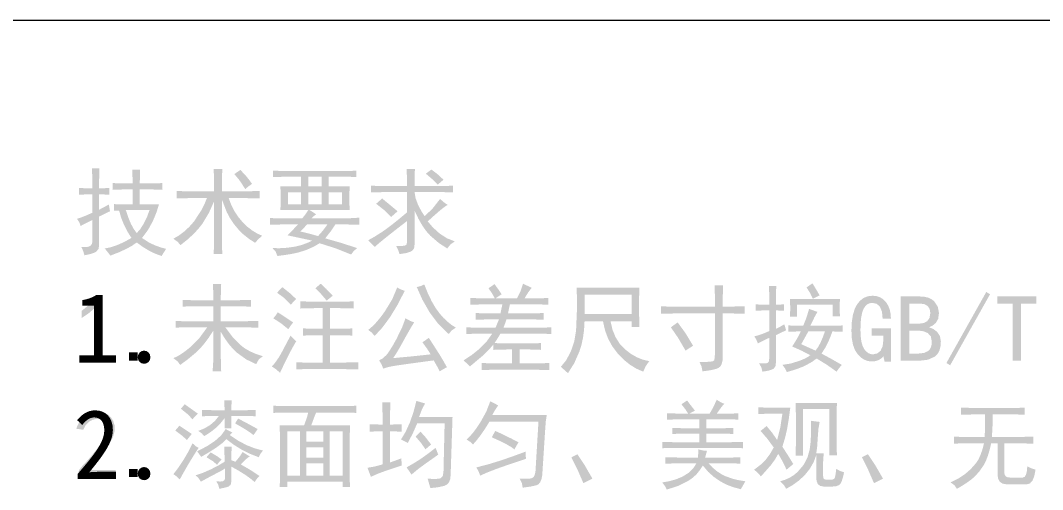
# Model space of a CAD drawing. Header units: millimetres. Extents: x 3 to 592, y 5 to 207.
# Drawn here: x 233.2 to 263.91, y 190.72 to 204.82 of the extents above; entities that cross this region are included whole.
import ezdxf

# ---------------------------------------------------------------- set-up
doc = ezdxf.new("R2010")
doc.units = ezdxf.units.MM

msp = doc.modelspace()

# ---------------------------------------------------------------- hatches: boundary and pattern name
h = msp.add_hatch(color=7)
h.paths.add_polyline_path([(236.017007, 199.300042), (236.274149, 199.291636), (236.570979, 199.289017), (236.570979, 199.741014), (236.311356, 199.741014), (236.124632, 199.73812), (235.971808, 199.729438), (235.971808, 199.932837), (236.288756, 199.921812), (236.570979, 199.921812), (236.568154, 200.110673), (236.559954, 200.339634), (236.796977, 200.339634), (236.785953, 199.921812), (237.181174, 199.921812), (237.463947, 199.932837), (237.463947, 199.729438), (237.181174, 199.741014), (236.785953, 199.741014), (236.785953, 199.289017), (237.361973, 199.289017), (237.288523, 199.051581), (237.181174, 198.791821), (237.037307, 198.52896), (236.853752, 198.283049), (237.037169, 198.161507), (237.226374, 198.068076), (237.409928, 198.000621), (237.576946, 197.955076), (237.441348, 197.740654), (237.254589, 197.808556), (237.068037, 197.89899), (236.881692, 198.011955), (236.695553, 198.147451), (236.556836, 198.050729), (236.378742, 197.952458), (236.161167, 197.85274), (235.904008, 197.751678), (235.838758, 197.839321), (235.734234, 197.966652), (235.912345, 198.003514), (236.107407, 198.068076), (236.316593, 198.161507), (236.537354, 198.283049), (236.416337, 198.474459), (236.313768, 198.67579), (236.229699, 198.887044), (236.164182, 199.108219), (236.017007, 199.108219)])
h.paths.add_polyline_path([(235.858808, 199.289017), (235.87252, 199.19848), (235.892433, 199.085619), (235.565011, 198.92742), (235.565011, 198.079651), (235.550541, 197.961002), (235.485636, 197.876253), (235.428981, 197.843791), (235.349899, 197.814172), (235.248286, 197.787343), (235.124039, 197.763253), (235.090001, 197.881971), (235.033639, 198.011852), (235.135554, 198.009983), (235.215609, 198.015917), (235.273857, 198.029602), (235.310349, 198.050988), (235.348797, 198.106385), (235.361612, 198.17005), (235.361612, 198.825445), (235.011039, 198.644647), (234.965909, 198.760402), (234.89804, 198.859621), (234.969233, 198.879266), (235.070295, 198.915914), (235.201123, 198.969614), (235.361612, 199.040419), (235.361612, 199.593839), (235.143676, 199.591014), (234.96584, 199.582815), (234.96584, 199.786214), (235.143676, 199.777532), (235.361612, 199.774638), (235.360889, 199.964609), (235.358718, 200.12776), (235.355101, 200.264143), (235.350037, 200.373809), (235.576035, 200.373809), (235.571057, 200.272515), (235.567629, 200.138922), (235.565648, 199.972981), (235.565011, 199.774638), (235.703159, 199.777532), (235.869833, 199.786214), (235.869833, 199.582815), (235.703159, 199.591014), (235.565011, 199.593839), (235.565011, 199.130819)])
h.paths.add_polyline_path([(236.36758, 199.119243), (236.443243, 198.893917), (236.523092, 198.70404), (236.607178, 198.54951), (236.695553, 198.430224), (236.798355, 198.54591), (236.904464, 198.712446), (237.002029, 198.910057), (237.07975, 199.119243)])
h = msp.add_hatch(color=7)
h.paths.add_polyline_path([(239.017665, 199.684239), (239.017665, 199.899213), (239.014771, 200.147742), (239.00609, 200.351209), (239.266263, 200.351209), (239.257582, 200.136373), (239.254688, 199.899213), (239.254688, 199.684239), (239.966858, 199.684239), (240.384679, 199.695814), (240.384679, 199.469816), (239.977882, 199.48084), (239.458086, 199.48084), (239.535808, 199.274548), (239.633373, 199.085619), (239.747888, 198.913157), (239.876459, 198.757646), (240.01757, 198.620669), (240.170256, 198.503536), (240.322736, 198.411483), (240.464054, 198.350849), (240.342511, 198.240537), (240.24908, 198.136426), (240.059738, 198.261828), (239.898507, 198.390536), (239.754502, 198.533163), (239.616285, 198.701422), (239.493226, 198.883323), (239.395799, 199.068531), (239.254688, 199.435641), (239.254688, 198.19265), (239.257582, 198.00882), (239.266263, 197.796878), (239.00609, 197.796878), (239.014771, 198.00882), (239.017665, 198.19265), (239.017665, 199.379417), (238.858915, 199.028844), (238.661029, 198.700871), (238.542104, 198.552456), (238.400855, 198.401561), (238.227291, 198.242122), (238.011146, 198.068627), (237.923572, 198.167019), (237.796723, 198.26045), (237.956231, 198.353881), (238.118633, 198.475424), (238.2738, 198.618051), (238.412431, 198.774734), (238.643941, 199.124755), (238.734409, 199.307139), (238.80214, 199.48084), (238.327544, 199.48084), (238.129588, 199.478015), (237.898147, 199.469816), (237.898147, 199.695814), (238.126763, 199.687133), (238.316519, 199.684239)])
h.paths.add_polyline_path([(239.808659, 200.328609), (239.977882, 200.147811), (240.0627, 200.04308), (240.158681, 199.910237), (240.034244, 199.819769), (239.955282, 199.752038), (239.851998, 199.912786), (239.768972, 200.03426), (239.62786, 200.204035)])
h = msp.add_hatch(color=7)
h.paths.add_polyline_path([(242.910189, 200.294434), (243.090919, 200.297328), (243.294386, 200.30601), (243.294386, 200.113635), (243.090919, 200.122317), (242.910189, 200.125211), (242.458193, 200.125211), (242.458193, 199.831413), (243.090988, 199.831413), (243.079964, 199.469816), (243.090988, 199.119243), (241.892646, 199.119243), (242.003371, 199.04855), (242.085571, 198.99522), (241.997515, 198.930038), (241.938397, 198.870645), (243.000589, 198.870645), (243.384786, 198.893245), (243.384786, 198.678822), (242.989564, 198.689846), (242.661591, 198.689846), (242.528817, 198.489411), (242.356769, 198.272025), (242.850727, 198.130638), (243.316986, 197.977676), (243.215218, 197.890446), (243.136188, 197.785853), (242.683916, 197.966514), (242.186995, 198.124851), (242.007437, 198.01757), (241.78571, 197.921452), (241.548136, 197.845385), (241.322138, 197.797429), (241.111367, 197.766354), (240.920853, 197.740654), (240.867179, 197.873428), (240.77423, 197.977676), (240.994165, 197.975196), (241.225675, 197.989252), (241.451743, 198.02198), (241.655072, 198.074139), (241.827465, 198.137735), (241.960997, 198.204226), (241.226227, 198.362424), (241.542624, 198.689846), (241.068028, 198.689846), (240.694855, 198.678822), (240.694855, 198.88222), (240.901079, 198.873539), (241.068028, 198.870645), (241.666648, 198.870645), (241.768209, 199.000525), (241.847446, 199.119243), (241.011253, 199.119243), (241.022828, 199.469816), (241.011253, 199.831413), (241.633024, 199.831413), (241.633024, 200.125211), (241.192051, 200.125211), (240.785254, 200.113635), (240.785254, 200.30601), (241.181027, 200.294434)])
h.paths.add_polyline_path([(241.610424, 198.475424), (241.711279, 198.453926), (241.833528, 198.424161), (241.977068, 198.386127), (242.141795, 198.339825), (242.280288, 198.494992), (242.424569, 198.689846), (241.813822, 198.689846)])
h.paths.add_polyline_path([(242.254794, 199.289017), (242.254794, 199.650615), (241.847446, 199.650615), (241.847446, 199.289017)])
h.paths.add_polyline_path([(242.86499, 199.289017), (242.86499, 199.650615), (242.458193, 199.650615), (242.458193, 199.289017)])
h.paths.add_polyline_path([(241.633024, 199.289017), (241.633024, 199.650615), (241.237251, 199.650615), (241.237251, 199.289017)])
h.paths.add_polyline_path([(242.254794, 199.831413), (242.254794, 200.125211), (241.847446, 200.125211), (241.847446, 199.831413)])
h = msp.add_hatch(color=7)
h.paths.add_polyline_path([(243.729137, 199.854013), (244.113334, 199.842437), (244.81448, 199.842437), (244.811311, 200.13341), (244.802353, 200.351209), (245.051503, 200.351209), (245.043097, 200.13341), (245.040478, 199.842437), (245.842497, 199.842437), (246.19307, 199.854013), (246.19307, 199.650615), (246.003727, 199.658814), (245.842497, 199.661639), (245.040478, 199.661639), (245.072656, 199.475121), (245.147414, 199.277442), (245.24491, 199.090993), (245.3453, 198.938444), (245.585355, 199.170024), (245.808872, 199.45824), (245.904715, 199.367634), (246.034871, 199.277442), (245.946521, 199.220916), (245.817141, 199.119174), (245.646832, 198.972267), (245.4357, 198.780246), (245.598239, 198.593866), (245.791785, 198.418648), (246.010411, 198.274712), (246.249293, 198.181626), (246.113557, 198.082407), (246.023295, 197.966652), (245.773181, 198.129123), (245.520587, 198.345337), (245.395108, 198.484148), (245.273298, 198.657531), (245.155105, 198.865538), (245.040478, 199.108219), (245.040478, 198.102251), (245.037791, 198.024538), (245.018981, 197.960933), (244.984048, 197.911487), (244.932991, 197.876253), (244.787333, 197.828297), (244.587931, 197.796878), (244.550999, 197.915871), (244.485956, 198.046027), (244.648358, 198.041548), (244.751642, 198.051539), (244.804145, 198.089504), (244.81448, 198.17005), (244.81448, 198.791821), (244.603942, 198.628532), (244.425391, 198.489273), (244.278776, 198.374095), (244.164046, 198.283049), (243.984488, 198.135875), (243.842136, 198.011852), (243.649762, 198.21525), (243.830423, 198.315709), (244.056559, 198.458336), (244.196998, 198.556745), (244.370201, 198.688331), (244.576062, 198.853196), (244.81448, 199.051444), (244.81448, 199.661639), (244.113334, 199.661639), (243.729137, 199.650615)])
h.paths.add_polyline_path([(244.068135, 199.469816), (244.307913, 199.27193), (244.531155, 199.085619), (244.339333, 198.915845), (244.14124, 199.110837), (243.887336, 199.311617)])
h.paths.add_polyline_path([(245.548699, 200.339634), (245.729291, 200.201279), (245.910296, 200.034812), (245.741073, 199.887637), (245.58818, 200.037361), (245.379476, 200.21561)])
h = msp.add_hatch(color=7)
h.dxf.hatch_style = 2
h.paths.add_polyline_path([(238.995065, 196.410618), (238.994256, 196.568128), (238.991896, 196.70166), (238.988089, 196.811214), (238.982939, 196.89679), (239.232088, 196.89679), (239.22711, 196.815555), (239.223682, 196.707448), (239.221701, 196.572469), (239.221064, 196.410618), (239.71826, 196.410618), (240.125057, 196.422194), (240.125057, 196.218796), (239.71826, 196.22982), (239.221064, 196.22982), (239.221064, 195.777823), (239.887483, 195.777823), (240.351055, 195.789399), (240.351055, 195.586), (239.899058, 195.597025), (239.356663, 195.597025), (239.569707, 195.31308), (239.802596, 195.071717), (239.936455, 194.967425), (240.095015, 194.875277), (240.278381, 194.795222), (240.486654, 194.727207), (240.362217, 194.633845), (240.283255, 194.489633), (239.987597, 194.630606), (239.712196, 194.828631), (239.581972, 194.952852), (239.456708, 195.09976), (239.336405, 195.269301), (239.221064, 195.461426), (239.221064, 194.670432), (239.232088, 194.274659), (238.971914, 194.274659), (238.989278, 194.464071), (238.995065, 194.670432), (238.995065, 195.495601), (238.859785, 195.28837), (238.726003, 195.108166), (238.593772, 194.954936), (238.463143, 194.828631), (238.217576, 194.625094), (238.000122, 194.467033), (237.926535, 194.568733), (237.796723, 194.670432), (237.899353, 194.715606), (238.015418, 194.783362), (238.144919, 194.873753), (238.287856, 194.986829), (238.568976, 195.263402), (238.813716, 195.597025), (238.24872, 195.597025), (238.028303, 195.5942), (237.864523, 195.586), (237.864523, 195.789399), (238.050558, 195.780717), (238.27132, 195.777823), (238.995065, 195.777823), (238.995065, 196.22982), (238.519918, 196.22982), (238.274007, 196.226995), (238.078946, 196.218796), (238.078946, 196.422194), (238.268288, 196.413512), (238.497318, 196.410618)])
h = msp.add_hatch(color=7)
h.paths.add_polyline_path([(242.718366, 196.365419), (242.949808, 196.368313), (243.215563, 196.376994), (243.215563, 196.16202), (242.941057, 196.170702), (242.729391, 196.173596), (242.503393, 196.173596), (242.503393, 195.551825), (242.718366, 195.551825), (242.927208, 195.554719), (243.170363, 195.563401), (243.170363, 195.348427), (242.932996, 195.357108), (242.718366, 195.360002), (242.503393, 195.360002), (242.503393, 194.534833), (242.786166, 194.534833), (243.351162, 194.546408), (243.351162, 194.331434), (242.79719, 194.342459), (241.972572, 194.342459), (241.703579, 194.33984), (241.485849, 194.331434), (241.485849, 194.546408), (241.70041, 194.537727), (241.983596, 194.534833), (242.277394, 194.534833), (242.277394, 195.360002), (242.096596, 195.360002), (241.689248, 195.348427), (241.689248, 195.563401), (242.108171, 195.551825), (242.277394, 195.551825), (242.277394, 196.173596), (242.062971, 196.173596), (241.610424, 196.16202), (241.610424, 196.376994), (242.073996, 196.365419)])
h.paths.add_polyline_path([(241.485849, 195.179203), (241.354522, 194.948933), (241.209139, 194.66492), (241.138747, 194.521147), (241.080499, 194.400681), (241.034343, 194.303469), (241.000228, 194.22946), (240.88151, 194.334122), (240.75163, 194.421834), (240.815726, 194.488617), (240.88406, 194.575761), (240.956734, 194.683368), (241.033853, 194.811543), (241.316626, 195.348427)])
h.paths.add_polyline_path([(240.932429, 196.049021), (241.177995, 195.888135), (241.39545, 195.744199), (241.324825, 195.653662), (241.248827, 195.540801), (241.028203, 195.718568), (240.79683, 195.868223), (240.864629, 195.947253)])
h.paths.add_polyline_path([(241.068028, 196.806391), (241.307944, 196.614224), (241.485849, 196.444794), (241.395381, 196.362594), (241.32765, 196.275019), (241.127215, 196.478349), (240.909829, 196.636617)])
h.paths.add_polyline_path([(242.062971, 196.772216), (242.22117, 196.907815), (242.384812, 196.755335), (242.582768, 196.546217), (242.401969, 196.399594), (242.220895, 196.611123)])
h = msp.add_hatch(color=7)
h.paths.add_polyline_path([(245.526099, 194.783431), (245.418543, 194.952861), (245.277501, 195.145028), (245.469875, 195.280627), (245.785721, 194.788943), (245.915946, 194.570111), (246.012271, 194.399234), (245.797297, 194.274659), (245.71806, 194.42459), (245.616498, 194.602632), (245.265719, 194.555297), (244.97075, 194.514989), (244.731591, 194.481709), (244.548243, 194.455458), (244.403756, 194.432324), (244.281179, 194.40764), (244.180514, 194.381509), (244.101759, 194.354034), (244.053803, 194.472752), (243.977735, 194.602632), (244.087634, 194.664575), (244.192158, 194.760831), (244.249002, 194.832661), (244.317835, 194.935704), (244.398657, 195.06996), (244.491468, 195.235427), (244.659658, 195.574356), (244.768729, 195.868223), (244.918453, 195.786367), (245.028903, 195.744199), (244.961525, 195.635894), (244.883451, 195.503663), (244.794731, 195.347557), (244.695418, 195.167628), (244.597947, 194.99235), (244.515515, 194.851024), (244.448068, 194.7437), (244.395556, 194.670432), (244.938297, 194.721144)])
h.paths.add_polyline_path([(245.334276, 196.885215), (245.443201, 196.61474), (245.555796, 196.379613), (245.672007, 196.179831), (245.791785, 196.015397), (245.913646, 195.878231), (246.03618, 195.761011), (246.159437, 195.663636), (246.283469, 195.586), (246.15035, 195.498082), (246.068495, 195.393626), (245.754784, 195.698793), (245.491924, 196.049021), (245.277363, 196.424812), (245.108278, 196.806391), (245.226651, 196.837328)])
h.paths.add_polyline_path([(244.746129, 196.693392), (244.52833, 196.269576), (244.305157, 195.902398), (244.076127, 195.591581), (243.842136, 195.337402), (243.748636, 195.444545), (243.649762, 195.518201), (243.76985, 195.620408), (243.892779, 195.746749), (244.018499, 195.89717), (244.146958, 196.071621), (244.370132, 196.438799), (244.520131, 196.794815), (244.615974, 196.74121)])
h = msp.add_hatch(color=7)
h.dxf.hatch_style = 2
h.paths.add_polyline_path([(248.560381, 196.783791), (248.455375, 196.648123), (248.345407, 196.467394), (248.616605, 196.467394), (248.862309, 196.470012), (249.057577, 196.478418), (249.057577, 196.275019), (248.856728, 196.283701), (248.616605, 196.286595), (247.904986, 196.286595), (247.848211, 196.015397), (248.469982, 196.015397), (248.707142, 196.018015), (248.921978, 196.026421), (248.921978, 195.823023), (248.704248, 195.831705), (248.458406, 195.834598), (247.803011, 195.834598), (247.763324, 195.721255), (247.712061, 195.586), (248.74118, 195.586), (248.966902, 195.588619), (249.147977, 195.597025), (249.147977, 195.393626), (248.975308, 195.402308), (248.752204, 195.405202), (247.621661, 195.405202), (247.525681, 195.249346), (247.440863, 195.122428), (247.825611, 195.111404), (248.469982, 195.111404), (248.842603, 195.122428), (248.842603, 194.91903), (248.492582, 194.930605), (248.198784, 194.930605), (248.198784, 194.512233), (248.684404, 194.512233), (248.743626, 194.512948), (248.831166, 194.515058), (248.947024, 194.518512), (249.091201, 194.523257), (249.091201, 194.308835), (248.96046, 194.313813), (248.851009, 194.317241), (248.762849, 194.319222), (248.69598, 194.319859), (247.373063, 194.319859), (247.203496, 194.317241), (247.056666, 194.308835), (247.056666, 194.523257), (247.384639, 194.512233), (247.972786, 194.512233), (247.972786, 194.930605), (247.825611, 194.930605), (247.407239, 194.91903), (247.407239, 195.077229), (247.27288, 194.921786), (247.096353, 194.749807), (246.706644, 194.421834), (246.51427, 194.602632), (246.758458, 194.763863), (246.994378, 194.953205), (247.204805, 195.167835), (247.373063, 195.405202), (247.023042, 195.405202), (246.785399, 195.402308), (246.593645, 195.393626), (246.593645, 195.597025), (246.788224, 195.588619), (247.034066, 195.586), (247.475038, 195.586), (247.576462, 195.834598), (247.20384, 195.834598), (246.875867, 195.823023), (246.875867, 196.026421), (247.067759, 196.018015), (247.192265, 196.015397), (247.621661, 196.015397), (247.678437, 196.286595), (247.101865, 196.286595), (246.717668, 196.275019), (246.717668, 196.478418), (247.068241, 196.467394), (247.452438, 196.467394), (247.358938, 196.633861), (247.260064, 196.772216), (247.344882, 196.825821), (247.440863, 196.89679), (247.539668, 196.763741), (247.655837, 196.591417), (247.475038, 196.467394), (248.119409, 196.467394), (248.22097, 196.673341), (248.300207, 196.907815)])
h = msp.add_hatch(color=7)
h.paths.add_polyline_path([(254.063398, 196.218796), (254.063398, 196.557793), (254.051823, 196.862615), (254.311996, 196.862615), (254.300421, 196.557793), (254.300421, 196.218796), (254.503819, 196.218796), (254.955816, 196.22982), (254.955816, 196.003822), (254.515395, 196.015397), (254.300421, 196.015397), (254.300421, 194.727207), (254.291946, 194.594597), (254.266521, 194.49108), (254.224146, 194.416606), (254.164822, 194.371122), (254.08431, 194.341864), (253.978373, 194.316069), (253.847012, 194.293685), (253.690225, 194.274659), (253.661976, 194.41894), (253.599826, 194.557433), (253.784225, 194.555968), (253.919118, 194.563083), (254.004608, 194.578672), (254.040798, 194.602632), (254.057679, 194.678976), (254.063398, 194.795006), (254.063398, 196.015397), (252.932856, 196.015397), (252.446684, 196.003822), (252.446684, 196.22982), (252.62452, 196.221414), (252.842456, 196.218796)])
h.paths.add_polyline_path([(252.94388, 195.744199), (253.172565, 195.433383), (253.407452, 195.043605), (253.181454, 194.89643), (252.958074, 195.280627), (252.740482, 195.597025)])
h = msp.add_hatch(color=7)
h.paths.add_polyline_path([(257.142329, 196.060597), (257.051929, 195.896335), (257.003974, 195.795944), (256.927906, 195.642224), (257.594325, 195.642224), (257.760861, 195.645118), (257.899699, 195.6538), (257.899699, 195.461426), (257.594325, 195.473001), (257.543407, 195.338574), (257.481326, 195.184716), (257.393752, 195.008189), (257.266903, 194.806031), (257.560426, 194.647694), (257.877099, 194.467033), (257.797793, 194.376496), (257.7189, 194.263635), (257.427583, 194.469789), (257.119729, 194.659407), (256.991158, 194.564598), (256.808843, 194.461521), (256.694018, 194.408174), (256.55873, 194.35555), (256.402977, 194.303546), (256.22676, 194.252059), (256.170123, 194.36244), (256.091161, 194.467033), (256.340862, 194.508099), (256.59387, 194.585545), (256.710245, 194.632467), (256.804709, 194.677322), (256.877263, 194.72011), (256.927906, 194.760831), (256.667801, 194.893605), (256.384959, 195.021005), (256.523521, 195.241008), (256.645133, 195.473001), (256.438496, 195.470107), (256.27196, 195.461426), (256.27196, 195.6538), (256.566309, 195.642224), (256.712932, 195.642224), (256.753972, 195.73327), (256.79775, 195.848448), (256.844319, 195.987707), (256.893731, 196.150996)])
h.paths.add_polyline_path([(255.695389, 196.557793), (255.692564, 196.712753), (255.684364, 196.840015), (255.910363, 196.840015), (255.901681, 196.715578), (255.898787, 196.568817), (255.898787, 196.275019), (256.136361, 196.286595), (256.136361, 196.094221), (255.898787, 196.105796), (255.898787, 195.551825), (256.034455, 195.619624), (256.147385, 195.687424), (256.20416, 195.506625), (256.071111, 195.447163), (255.898787, 195.360002), (255.898787, 194.569008), (255.887625, 194.43589), (255.830988, 194.354034), (255.780035, 194.327274), (255.706551, 194.303254), (255.610536, 194.282023), (255.49199, 194.263635), (255.460915, 194.387934), (255.390567, 194.512233), (255.555656, 194.509339), (255.644677, 194.523809), (255.682642, 194.56887), (255.695389, 194.659407), (255.695389, 195.280627), (255.50894, 195.192915), (255.356391, 195.111404), (255.299892, 195.24404), (255.243392, 195.325827), (255.326806, 195.344112), (255.42991, 195.376607), (255.552753, 195.423263), (255.695389, 195.484026), (255.695389, 196.105796), (255.47504, 196.102902), (255.288592, 196.094221), (255.288592, 196.286595), (255.463878, 196.277913), (255.695389, 196.275019)])
h.paths.add_polyline_path([(257.820324, 196.444794), (257.811917, 196.286319), (257.809299, 196.150996), (257.820324, 195.924998), (257.605901, 195.924998), (257.605901, 196.275019), (256.532133, 196.275019), (256.532133, 195.913422), (256.317159, 195.913422), (256.328184, 196.16202), (256.317159, 196.444794)])
h.paths.add_polyline_path([(256.656708, 195.088804), (257.086105, 194.89643), (257.162991, 195.004425), (257.235691, 195.136553), (257.304153, 195.292762), (257.368327, 195.473001), (256.871131, 195.473001), (256.772188, 195.297646)])
h.paths.add_polyline_path([(256.995705, 196.91939), (257.210128, 196.557793), (257.00673, 196.455818), (256.919087, 196.636479), (256.814907, 196.794815)])
h = msp.add_hatch(color=7)
h.dxf.hatch_style = 2
h.paths.add_polyline_path([(235.417836, 196.16202), (235.251163, 196.018015), (235.045215, 195.879798), (235.045215, 196.094221), (235.301943, 196.303269), (235.508236, 196.546217), (235.643835, 196.546217), (235.643835, 194.602632), (235.417836, 194.602632)])
h = msp.add_hatch(color=7)
h.paths.add_polyline_path([(251.79751, 196.783791), (251.789104, 196.602648), (251.786486, 196.399594), (251.786486, 195.981222), (251.79751, 195.6086), (251.560488, 195.6086), (251.560488, 195.777823), (250.927693, 195.777823), (250.988671, 195.521818), (251.081482, 195.296199), (251.206125, 195.100965), (251.362601, 194.936118), (251.537156, 194.801569), (251.716826, 194.697304), (251.901561, 194.623423), (252.091308, 194.580032), (251.983959, 194.427415), (251.910509, 194.263635), (251.705647, 194.352966), (251.509363, 194.473924), (251.321553, 194.626714), (251.142115, 194.811543), (250.98315, 195.022288), (250.856793, 195.253549), (250.762991, 195.505377), (250.701694, 195.777823), (250.147172, 195.777823), (250.133314, 195.526271), (250.103281, 195.29172), (250.057022, 195.074223), (249.994485, 194.87383), (249.837733, 194.517814), (249.649976, 194.218435), (249.551032, 194.306078), (249.435553, 194.410258), (249.594716, 194.604148), (249.734863, 194.868318), (249.839387, 195.174656), (249.893062, 195.49505), (249.921174, 196.173596), (249.918349, 196.501018), (249.910149, 196.783791)])
h.paths.add_polyline_path([(251.560488, 195.992797), (251.560488, 196.580393), (250.147172, 196.580393), (250.147172, 195.992797)])
h = msp.add_hatch(color=7)
h.dxf.hatch_style = 2
h.paths.add_polyline_path([(259.35089, 194.569008), (259.159067, 194.569008), (259.124892, 194.727207), (259.066945, 194.66492), (258.983781, 194.614208), (258.88346, 194.580239), (258.77487, 194.569008), (258.659106, 194.582754), (258.549906, 194.623992), (258.447216, 194.692722), (258.350986, 194.788943), (258.26932, 194.915636), (258.211115, 195.075713), (258.176268, 195.269069), (258.164675, 195.495601), (258.175226, 195.744061), (258.206912, 195.958622), (258.259785, 196.139283), (258.333898, 196.286044), (258.426407, 196.399715), (258.534472, 196.481036), (258.658142, 196.529905), (258.79747, 196.546217), (258.920167, 196.534142), (259.028705, 196.497986), (259.123187, 196.437852), (259.203716, 196.353843), (259.268105, 196.250818), (259.314097, 196.133633), (259.341692, 196.002392), (259.35089, 195.857198), (259.102292, 195.857198), (259.082448, 196.064317), (259.022917, 196.212732), (258.926937, 196.302029), (258.79747, 196.331795), (258.712617, 196.320116), (258.639134, 196.285079), (258.577018, 196.226685), (258.526272, 196.144933), (258.486567, 196.035689), (258.458335, 195.894819), (258.441471, 195.722323), (258.435873, 195.518201), (258.44291, 195.32525), (258.464054, 195.164803), (258.499357, 195.036912), (258.548872, 194.94163), (258.607266, 194.872263), (258.670002, 194.822843), (258.737078, 194.793267), (258.808494, 194.783431), (258.939959, 194.810303), (259.040005, 194.890918), (259.103532, 195.027895), (259.124892, 195.224403), (259.124892, 195.348427), (258.77487, 195.348427), (258.77487, 195.563401), (259.35089, 195.563401)])
h = msp.add_hatch(color=7)
h.paths.add_polyline_path([(260.851495, 195.167628), (260.840135, 195.016543), (260.806088, 194.89078), (260.749408, 194.790442), (260.670145, 194.715631), (260.463853, 194.622614), (260.207124, 194.591608), (259.642128, 194.591608), (259.642128, 196.523618), (260.229724, 196.523618), (260.361912, 196.514419), (260.476531, 196.486824), (260.573579, 196.440832), (260.653057, 196.376443), (260.759235, 196.215488), (260.79472, 196.026421), (260.770466, 195.849895), (260.698257, 195.727111), (260.60083, 195.646565), (260.500922, 195.597025), (260.629493, 195.544866), (260.744008, 195.455914), (260.824623, 195.329961)])
h.paths.add_polyline_path([(260.534546, 196.026421), (260.513186, 196.153752), (260.449659, 196.241395), (260.355125, 196.292245), (260.240748, 196.309195), (259.901751, 196.309195), (259.901751, 195.710024), (260.229724, 195.710024), (260.345204, 195.728283), (260.444147, 195.783335), (260.511877, 195.880901)])
h.paths.add_polyline_path([(260.579746, 195.167628), (260.550049, 195.321348), (260.461234, 195.421738), (260.33542, 195.477066), (260.195549, 195.495601), (259.901751, 195.495601), (259.901751, 194.806031), (260.161925, 194.806031), (260.341069, 194.825599), (260.472259, 194.884855), (260.519284, 194.932293), (260.552874, 194.995235), (260.573028, 195.07368)])
h = msp.add_hatch(color=7)
h.dxf.hatch_style = 2
h.paths.add_polyline_path([(262.328948, 196.591417), (261.130606, 194.455458), (261.017607, 194.523257), (262.215398, 196.659217)])
h = msp.add_hatch(color=7)
h.dxf.hatch_style = 2
h.paths.add_polyline_path([(263.715451, 196.309195), (263.263455, 196.309195), (263.263455, 194.591608), (263.003832, 194.591608), (263.003832, 196.309195), (262.551836, 196.309195), (262.551836, 196.523618), (263.715451, 196.523618)])
h = msp.add_hatch(color=7)
h.dxf.hatch_style = 2
h.paths.add_polyline_path([(236.726067, 194.591608), (236.465893, 194.591608), (236.465893, 194.840206), (236.726067, 194.840206)])
h = msp.add_hatch(color=7)
h.paths.add_polyline_path([(239.085465, 190.967415), (239.199049, 190.959663), (239.280181, 190.970309), (239.328861, 190.999351), (239.345087, 191.04679), (239.345087, 191.351612), (239.243319, 191.288084), (239.096489, 191.210501), (238.892608, 191.104254), (238.621341, 190.955839), (238.553611, 191.060708), (238.463143, 191.148213), (238.677772, 191.220147), (238.915139, 191.3235), (239.144238, 191.440495), (239.334063, 191.55501), (239.331169, 191.814702), (239.322487, 192.007007), (239.548485, 192.007007), (239.540079, 191.843296), (239.537461, 191.60021), (239.661485, 191.55501), (239.79419, 191.718652), (239.876459, 191.848808), (240.090881, 191.713209), (240.039825, 191.681368), (239.977607, 191.631285), (239.904226, 191.562908), (239.819683, 191.476186), (240.107762, 191.309168), (240.384679, 191.125614), (240.302686, 191.041002), (240.238056, 190.944815), (240.100915, 191.058408), (239.938401, 191.1735), (239.750566, 191.290143), (239.537461, 191.408387), (239.537461, 190.955839), (239.516102, 190.862891), (239.452574, 190.809216), (239.340884, 190.775316), (239.175864, 190.741417), (239.147407, 190.854622)])
h.paths.add_polyline_path([(240.27168, 192.922575), (240.076825, 192.930775), (239.921658, 192.9336), (239.537461, 192.9336), (239.537461, 192.560978), (239.334063, 192.560978), (239.334063, 192.8658), (239.215069, 192.715732), (239.084913, 192.583027), (238.926646, 192.456109), (238.723316, 192.323404), (238.64966, 192.408085), (238.542518, 192.481603), (238.734478, 192.560634), (238.904115, 192.662402), (239.048464, 192.786425), (239.164288, 192.9336), (238.884271, 192.930775), (238.655517, 192.922575), (238.655517, 193.114398), (239.028689, 193.103374), (239.334063, 193.103374), (239.331169, 193.233116), (239.322487, 193.397172), (239.548485, 193.397172), (239.540079, 193.238697), (239.537461, 193.103374), (239.944258, 193.103374), (240.27168, 193.114398)])
h.paths.add_polyline_path([(240.362079, 191.690609), (240.096393, 191.793549), (239.842283, 191.92212), (239.604916, 192.070534), (239.390287, 192.233005), (239.264541, 192.114287), (239.090426, 191.984407), (238.876967, 191.845983), (238.632917, 191.702185), (238.508342, 191.871408), (238.793665, 192.015344), (239.039714, 192.17623), (239.234913, 192.351516), (239.367687, 192.538378), (239.486336, 192.473128), (239.571085, 192.436404), (239.492262, 192.35758), (239.749059, 192.184843), (240.000482, 192.052206), (240.246048, 191.95595), (240.486654, 191.894008), (240.410104, 191.792308)])
h.paths.add_polyline_path([(238.553542, 191.973383), (238.37419, 191.692125), (238.220057, 191.436499), (238.091486, 191.211672), (237.988546, 191.023639), (237.895115, 191.114176), (237.796723, 191.182389), (237.931978, 191.358571), (238.08997, 191.594698), (238.245413, 191.855974), (238.372743, 192.108982), (238.474305, 192.018445)])
h.paths.add_polyline_path([(239.74086, 192.854776), (240.051401, 192.690583), (240.328455, 192.538378), (240.20388, 192.35758), (240.101363, 192.434362), (239.974919, 192.518328), (239.824601, 192.609425), (239.65046, 192.707601)])
h.paths.add_polyline_path([(238.372743, 192.832176), (238.217369, 192.990168), (238.022722, 193.148574), (238.135721, 193.284173), (238.530942, 193.001399), (238.440474, 192.913687)])
h.paths.add_polyline_path([(237.977522, 192.639802), (238.177682, 192.504134), (238.350143, 192.391204), (238.20352, 192.210405), (238.053452, 192.34311), (237.852947, 192.493179)])
h.paths.add_polyline_path([(238.915139, 191.837784), (239.110407, 191.721615), (239.243663, 191.62281), (239.175864, 191.555079), (239.108064, 191.464611), (238.98349, 191.572029), (238.791116, 191.690609)])
h = msp.add_hatch(color=7)
h.paths.add_polyline_path([(242.989564, 193.227397), (243.294386, 193.238973), (243.294386, 193.023999), (242.989564, 193.035575), (242.085571, 193.035575), (242.05932, 192.973141), (242.02604, 192.888331), (241.985732, 192.781094), (241.938397, 192.651377), (243.102564, 192.651377), (243.090988, 192.210405), (243.090988, 191.238613), (243.093882, 191.004071), (243.102564, 190.79764), (242.876565, 190.79764), (242.876565, 190.955839), (241.214651, 190.955839), (241.214651, 190.79764), (240.988653, 190.79764), (240.997335, 190.978715), (241.000228, 191.227588), (241.000228, 192.233005), (240.988653, 192.651377), (241.723423, 192.651377), (241.804865, 192.877169), (241.847446, 193.035575), (241.135827, 193.035575), (240.79683, 193.023999), (240.79683, 193.238973), (241.135827, 193.227397)])
h.paths.add_polyline_path([(241.598848, 191.137189), (241.598848, 192.470579), (241.214651, 192.470579), (241.214651, 191.137189)])
h.paths.add_polyline_path([(242.876565, 191.137189), (242.876565, 192.470579), (242.492368, 192.470579), (242.492368, 191.137189)])
h.paths.add_polyline_path([(242.299994, 191.137189), (242.299994, 191.509811), (241.791222, 191.509811), (241.791222, 191.137189)])
h.paths.add_polyline_path([(242.299994, 192.154181), (242.299994, 192.470579), (241.791222, 192.470579), (241.791222, 192.154181)])
h.paths.add_polyline_path([(242.299994, 191.679585), (242.299994, 191.984407), (241.791222, 191.984407), (241.791222, 191.679585)])
h = msp.add_hatch(color=7)
h.paths.add_polyline_path([(246.12527, 191.159789), (246.113591, 191.03754), (246.078555, 190.942059), (246.02016, 190.87345), (245.938408, 190.831816), (245.739144, 190.786754), (245.515075, 190.764016), (245.4357, 191.04679), (245.578843, 191.039142), (245.692428, 191.039348), (245.776454, 191.04741), (245.830921, 191.063326), (245.890452, 191.132504), (245.910296, 191.261213), (245.944471, 192.707601), (245.119302, 192.707601), (244.989215, 192.408292), (244.83708, 192.120006), (244.729111, 192.179262), (244.63313, 192.221981), (244.776489, 192.464025), (244.901503, 192.738676), (245.008224, 193.045884), (245.096702, 193.385596), (245.356876, 193.306772), (245.266477, 193.136998), (245.176077, 192.899976), (246.181494, 192.899976)])
h.paths.add_polyline_path([(244.079159, 192.673977), (244.079159, 193.012975), (244.068135, 193.340397), (244.316733, 193.340397), (244.305157, 193.012975), (244.305157, 192.673977), (244.372957, 192.673977), (244.65573, 192.685002), (244.65573, 192.459003), (244.372957, 192.470579), (244.305157, 192.470579), (244.305157, 191.53241), (244.644155, 191.656985), (244.65573, 191.442011), (244.391138, 191.354885), (244.185199, 191.285328), (244.037861, 191.233342), (243.949072, 191.198925), (243.729137, 191.103014), (243.627162, 191.374212), (243.76283, 191.396605), (243.87576, 191.419411), (244.079159, 191.476186), (244.079159, 192.470579), (244.022935, 192.470579), (243.878585, 192.467685), (243.694962, 192.459003), (243.694962, 192.685002), (243.875692, 192.676596), (244.011359, 192.673977)])
h.paths.add_polyline_path([(245.752097, 191.769984), (245.598308, 191.659534), (245.384988, 191.509811), (245.154718, 191.340312), (244.950079, 191.170813), (244.802353, 191.385787), (245.018705, 191.509811), (245.215214, 191.633834), (245.42316, 191.780871), (245.673273, 191.973383)])
h.paths.add_polyline_path([(245.221277, 192.459003), (245.379269, 192.283648), (245.537675, 192.074806), (245.3679, 191.928183), (245.249113, 192.103125), (245.074102, 192.31238)])
h = msp.add_hatch(color=7)
h.paths.add_polyline_path([(247.553862, 193.249997), (247.45795, 193.108886), (247.373063, 192.9562), (249.012378, 192.9562), (248.983783, 192.769751), (248.967178, 192.549403), (248.876779, 191.148213), (248.853197, 191.032148), (248.81711, 190.943575), (248.768413, 190.882493), (248.707004, 190.848904), (248.534681, 190.810732), (248.289183, 190.775041), (248.266514, 190.910915), (248.198784, 191.04679), (248.318363, 191.043086), (248.417478, 191.04362), (248.49613, 191.048495), (248.554318, 191.057814), (248.597726, 191.078898), (248.632039, 191.119826), (248.657257, 191.180597), (248.67338, 191.261213), (248.763779, 192.764377), (247.29424, 192.764377), (247.16144, 192.551676), (247.034273, 192.365848), (246.91279, 192.206891), (246.797043, 192.074806), (246.709125, 192.156662), (246.604669, 192.221981), (246.702028, 192.317048), (246.80228, 192.43351), (246.905426, 192.571262), (247.011466, 192.730201), (247.195159, 193.060655), (247.316839, 193.374572), (247.4492, 193.303603)])
h.paths.add_polyline_path([(246.898467, 191.385787), (247.242977, 191.474326), (247.599062, 191.583122), (247.975266, 191.711831), (248.379582, 191.860384), (248.376413, 191.761165), (248.390607, 191.64541), (248.219454, 191.586292), (248.023497, 191.521386), (247.788749, 191.442149), (247.50315, 191.340588), (247.224649, 191.233101), (247.011466, 191.137189), (246.97171, 191.249913)])
h.paths.add_polyline_path([(248.040585, 191.928183), (247.938671, 192.001581), (247.791642, 192.086244), (247.599449, 192.182276), (247.362039, 192.28978), (247.463463, 192.481603), (247.579218, 192.43065), (247.734661, 192.357166), (247.929791, 192.261151), (248.164608, 192.142606)])
h = msp.add_hatch(color=7)
h.paths.add_polyline_path([(254.34562, 193.295197), (254.310386, 193.259755), (254.26094, 193.198941), (254.197335, 193.112805), (254.119622, 193.001399), (254.41342, 193.001399), (254.613925, 193.004293), (254.763993, 193.012975), (254.763993, 192.820601), (254.613925, 192.829282), (254.41342, 192.832176), (253.803225, 192.832176), (253.803225, 192.560978), (254.266797, 192.560978), (254.616818, 192.572002), (254.616818, 192.391204), (254.266797, 192.402779), (253.803225, 192.402779), (253.803225, 192.142606), (254.515395, 192.142606), (254.910616, 192.154181), (254.910616, 191.961807), (254.727061, 191.970489), (254.515395, 191.973383), (252.887656, 191.973383), (252.666894, 191.970489), (252.480859, 191.961807), (252.480859, 192.154181), (252.666894, 192.1455), (252.887656, 192.142606), (253.599826, 192.142606), (253.599826, 192.402779), (253.169878, 192.402779), (252.785681, 192.391204), (252.785681, 192.572002), (253.169878, 192.560978), (253.599826, 192.560978), (253.599826, 192.832176), (253.023255, 192.832176), (252.627482, 192.820601), (252.627482, 193.012975), (253.023255, 193.001399), (253.260278, 193.001399), (253.175528, 193.134104), (253.056879, 193.284173), (253.226653, 193.397172), (253.463676, 193.091798), (253.294453, 193.001399), (253.905199, 193.001399), (254.00931, 193.184954), (254.119622, 193.419772), (254.221253, 193.35459)])
h.paths.add_polyline_path([(252.480859, 190.933239), (252.678194, 190.967553), (252.887105, 191.02419), (253.090572, 191.107355), (253.271302, 191.221525), (253.415514, 191.358433), (253.508876, 191.509811), (253.091054, 191.509811), (252.571258, 191.498786), (252.571258, 191.690609), (253.091054, 191.679585), (253.554627, 191.679585), (253.563308, 191.814839), (253.566202, 191.928183), (253.704281, 191.894214), (253.825824, 191.882983), (253.7696, 191.679585), (254.323021, 191.679585), (254.597044, 191.682203), (254.831792, 191.690609), (254.831792, 191.498786), (254.599937, 191.506986), (254.334596, 191.509811), (253.871024, 191.509811), (254.005107, 191.368355), (254.13671, 191.261213), (254.259493, 191.181838), (254.36822, 191.125614), (254.605794, 191.040726), (254.76668, 191.002624), (254.978416, 190.967415), (254.842817, 190.729841), (254.602762, 190.793851), (254.402396, 190.871503), (254.220012, 190.970171), (254.034735, 191.09695), (253.858139, 191.253978), (253.701801, 191.442011), (253.600929, 191.289462), (253.503364, 191.170813), (253.394636, 191.072008), (253.260278, 190.97899), (252.955456, 190.826304), (252.616458, 190.718817), (252.565195, 190.823341)])
h = msp.add_hatch(color=7)
h.paths.add_polyline_path([(256.328184, 193.182198), (256.281468, 192.8288), (256.232272, 192.537827), (256.171432, 192.275311), (256.091161, 192.007007), (256.251978, 191.758478), (256.418583, 191.487211), (256.215185, 191.317988), (256.096467, 191.566448), (255.966587, 191.792584), (255.86475, 191.615713), (255.740588, 191.447523), (255.446791, 191.114589), (255.362041, 191.210501), (255.243392, 191.317988), (255.438522, 191.467298), (255.593965, 191.62281), (255.720951, 191.79224), (255.830988, 191.984407), (255.636271, 192.249955), (255.435766, 192.481603), (255.616565, 192.628778), (255.774557, 192.439022), (255.932962, 192.210405), (256.028805, 192.588746), (256.091161, 193.001399), (255.740588, 193.001399), (255.367967, 192.990375), (255.367967, 193.193773), (255.537397, 193.185092), (255.729564, 193.182198)])
h.paths.add_polyline_path([(257.312103, 191.137189), (257.324643, 191.057952), (257.362815, 191.02419), (257.426136, 191.015508), (257.515501, 191.012614), (257.607141, 191.022536), (257.656613, 191.052302), (257.670272, 191.085177), (257.683209, 191.144148), (257.695525, 191.229268), (257.707324, 191.340588), (257.817636, 191.281125), (257.944898, 191.238613), (257.910275, 191.087502), (257.874205, 190.973134), (257.836688, 190.895455), (257.797724, 190.854416), (257.707187, 190.820654), (257.594325, 190.809216), (257.334703, 190.809216), (257.221566, 190.82906), (257.153904, 190.888591), (257.119936, 190.970515), (257.108705, 191.057814), (257.108705, 191.758409), (257.032155, 191.547913), (256.91633, 191.3461), (256.767916, 191.159238), (256.59387, 190.995527), (256.403149, 190.855863), (256.20416, 190.741417), (256.136292, 190.854622), (256.023362, 190.967415), (256.174662, 191.014854), (256.312681, 191.077796), (256.437367, 191.15624), (256.54867, 191.250188), (256.72685, 191.459099), (256.843019, 191.679585), (256.91068, 191.920948), (256.944442, 192.193318), (256.950506, 192.786976), (257.094373, 192.766995), (257.210128, 192.752801), (257.173266, 192.543615), (257.153353, 192.278205), (257.136403, 192.012381), (257.108705, 191.803608), (257.334703, 191.803608), (257.328924, 191.759081), (257.323196, 191.693365), (257.317572, 191.606566), (257.312103, 191.498786)])
h.paths.add_polyline_path([(257.729924, 193.317797), (257.724946, 193.201843), (257.721518, 193.035092), (257.719537, 192.817595), (257.7189, 192.549403), (257.719537, 192.278825), (257.721518, 192.054963), (257.724946, 191.877816), (257.729924, 191.747384), (257.503926, 191.747384), (257.503926, 193.136998), (256.712932, 193.136998), (256.712932, 191.735809), (256.486934, 191.735809), (256.491998, 191.886919), (256.495615, 192.069087), (256.497786, 192.282365), (256.498509, 192.526803), (256.497786, 192.775349), (256.495615, 192.990099), (256.491998, 193.17095), (256.486934, 193.317797)])
h = msp.add_hatch(color=7)
h.dxf.hatch_style = 2
h.paths.add_polyline_path([(262.939144, 193.171173), (263.165211, 193.173792), (263.36854, 193.182198), (263.36854, 192.967775), (263.176373, 192.975974), (262.939144, 192.978799), (262.408323, 192.978799), (262.402604, 192.622852), (262.385724, 192.300805), (263.255541, 192.300805), (263.628714, 192.31238), (263.628714, 192.097406), (263.267117, 192.108982), (262.758345, 192.108982), (262.758345, 191.227588), (262.768904, 191.1632), (262.800651, 191.117208), (262.853688, 191.089612), (262.928119, 191.080414), (263.312316, 191.080414), (263.3673, 191.101601), (263.408228, 191.165163), (263.4351, 191.2711), (263.447915, 191.419411), (263.566427, 191.360018), (263.696513, 191.317988), (263.658884, 191.12514), (263.603014, 190.987327), (263.528849, 190.904602), (263.43634, 190.877015), (262.81512, 190.877015), (262.701217, 190.899667), (262.619921, 190.956115), (262.571182, 191.046463), (262.554947, 191.170813), (262.554947, 192.108982), (262.363124, 192.108982), (262.315254, 191.907133), (262.262527, 191.731537), (262.204839, 191.582192), (262.142086, 191.459099), (262.001871, 191.255356), (261.842225, 191.085926), (261.746925, 191.007292), (261.63049, 190.923593), (261.492867, 190.834934), (261.334005, 190.741417), (261.257937, 190.851384), (261.142182, 190.933239), (261.387817, 191.059123), (261.582603, 191.187901), (261.747899, 191.333353), (261.904513, 191.509811), (261.976756, 191.619244), (262.041352, 191.755653), (262.098299, 191.918933), (262.147599, 192.108982), (261.650402, 192.108982), (261.407316, 192.106088), (261.243605, 192.097406), (261.243605, 192.31238), (261.407316, 192.303698), (261.650402, 192.300805), (262.170198, 192.300805), (262.181774, 192.978799), (261.876401, 192.978799), (261.458579, 192.967775), (261.458579, 193.182198), (261.876401, 193.171173)])
h = msp.add_hatch(color=7)
h.dxf.hatch_style = 2
h.paths.add_polyline_path([(234.92064, 191.148213), (234.96584, 191.309375), (235.078839, 191.453587), (235.157301, 191.530895), (235.245581, 191.627219), (235.343784, 191.742561), (235.452012, 191.87692), (235.555046, 192.012726), (235.638391, 192.132408), (235.701996, 192.235968), (235.745809, 192.323404), (235.792249, 192.470165), (235.796521, 192.594602), (235.760968, 192.697473), (235.689034, 192.780913), (235.5914, 192.833347), (235.480124, 192.8432), (235.364231, 192.814951), (235.254125, 192.752801), (235.159454, 192.653927), (235.090414, 192.515779), (234.87544, 192.549403), (234.97838, 192.773885), (235.106951, 192.928088), (235.261084, 193.019796), (235.440436, 193.058174), (235.643835, 193.052111), (235.735543, 193.024068), (235.830145, 192.973287), (235.91772, 192.895152), (235.988344, 192.786425), (236.030581, 192.649586), (236.033544, 192.487115), (235.981523, 192.295155), (235.858808, 192.069294), (235.76114, 191.930405), (235.626885, 191.756893), (235.456042, 191.548861), (235.248613, 191.306412), (236.062207, 191.306412), (236.062207, 191.103014), (234.92064, 191.103014)])
h = msp.add_hatch(color=7)
h.dxf.hatch_style = 2
h.paths.add_polyline_path([(250.113548, 190.91064), (249.932542, 191.326049), (249.75195, 191.690609), (249.932749, 191.781009), (250.158541, 191.439117), (250.384746, 191.04679)])
h = msp.add_hatch(color=7)
h.dxf.hatch_style = 2
h.paths.add_polyline_path([(258.84267, 190.91064), (258.661664, 191.326049), (258.481073, 191.690609), (258.661871, 191.781009), (258.887663, 191.439117), (259.113868, 191.04679)])
h = msp.add_hatch(color=7)
h.dxf.hatch_style = 2
h.paths.add_polyline_path([(236.726067, 191.091989), (236.465893, 191.091989), (236.465893, 191.340588), (236.726067, 191.340588)])

# ---------------------------------------------------------------- linework, layer by layer
at = {"color": 9, "lineweight": 0, "true_color": 0xc0c0c0}
msp.add_lwpolyline([(291.994167, 204.822778), (4.974167, 204.822778)], dxfattribs=at)

# ---------------------------------------------------------------- texts
at = {"color": 7, "char_height": 2.088483, "attachment_point": 1}
for s, insert in [('{\\fSimHei|b0|i0|c0;1.}', (234.785049, 196.623318)), ('{\\fSimHei|b0|i0|c0;2.}', (234.785049, 193.123696))]:
    msp.add_mtext(s, dxfattribs=dict(at, insert=insert))

doc.saveas('drawing.dxf')
